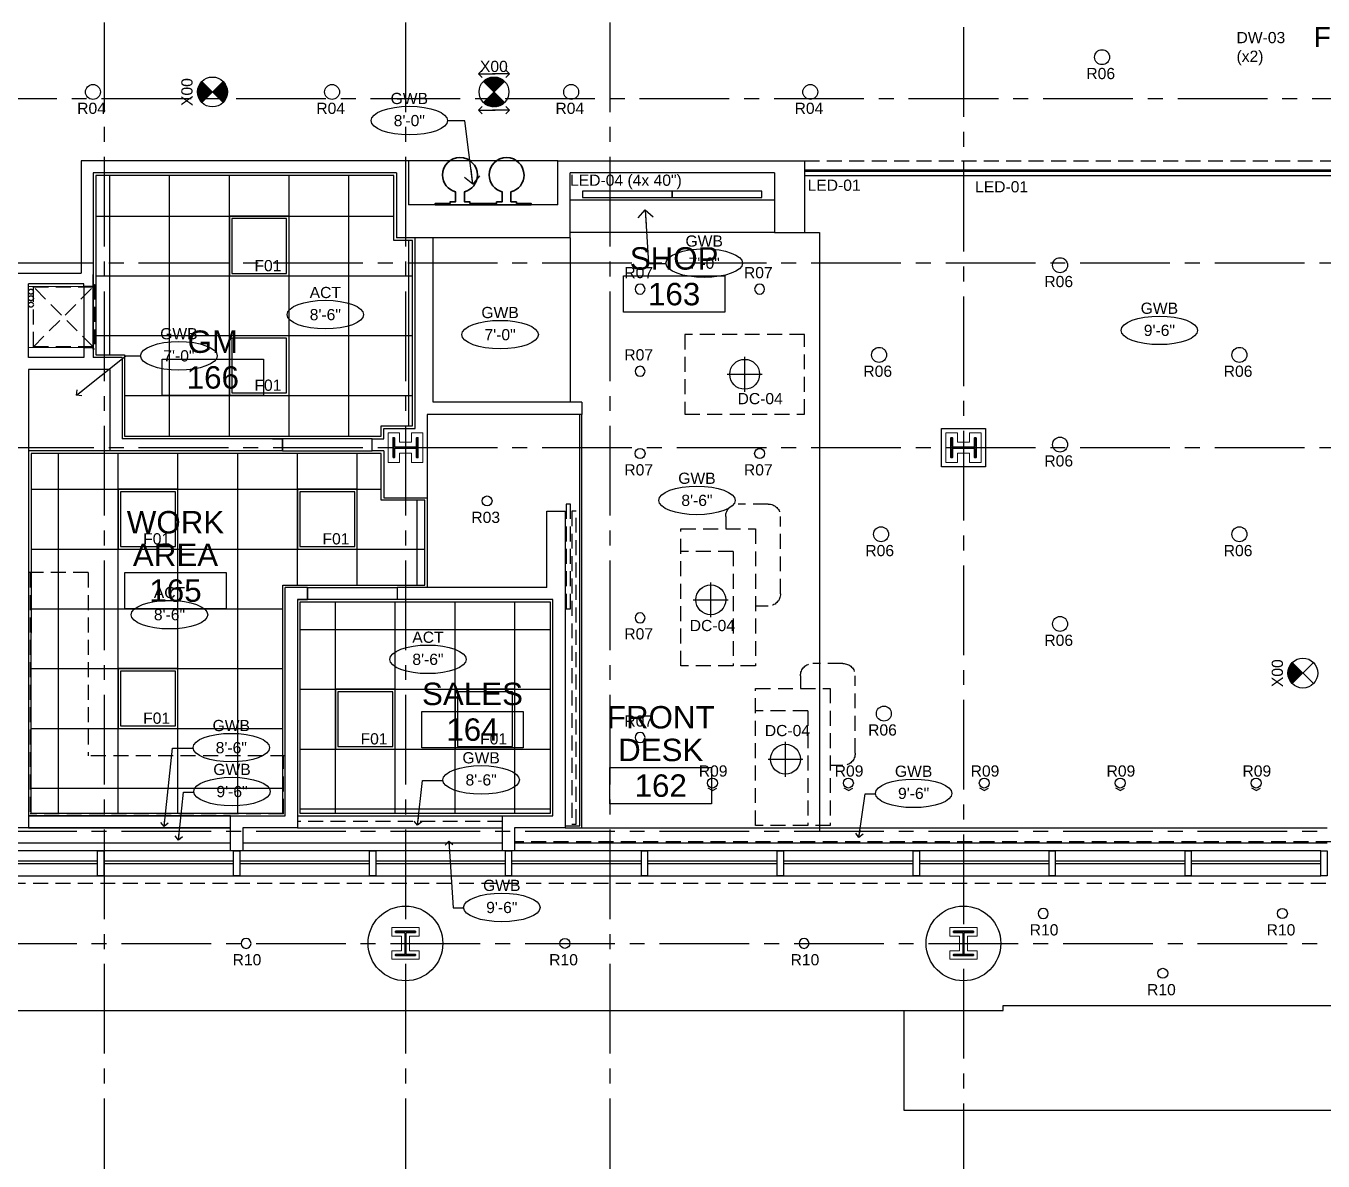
# Model space of a CAD drawing. Header units: inches. Extents: x -3700 to 367, y -844 to 2341.
# Drawn here: x -1836 to -1316, y -87 to 368 of the extents above; entities that cross this region are included whole.
import ezdxf
from ezdxf.enums import TextEntityAlignment as Align

# ---------------------------------------------------------------- set-up
doc = ezdxf.new("R2010")
doc.units = ezdxf.units.IN
doc.header["$LTSCALE"] = 48
doc.header["$MEASUREMENT"] = 0
for name, pattern in [('1112 - 0-Base$0$CENTER2', [1.125, 0.75, -0.125, 0.125, -0.125]), ('1112 - 0-Base$0$HIDDEN', [0.375, 0.25, -0.125]), ('1112 - 0-Base$0$HIDDEN2', [0.1875, 0.125, -0.0625]), ('HIDDEN2', [0.1875, 0.125, -0.0625])]:
    doc.linetypes.add(name, pattern=pattern)
for name, color, linetype in [('1112 - 0-Base$0$A-Clng Mtd Light Fixture', 4, 'Continuous'), ('1112 - 0-Base$0$A-Door-Head', 8, 'Continuous'), ('1112 - 0-Base$0$A-Flor-Case', 8, 'HIDDEN2'), ('1112 - 0-Base$0$A-Flor-Ovhd', 6, 'Continuous'), ('1112 - 0-Base$0$A-Flor-Soffit', 4, 'Continuous'), ('1112 - 0-Base$0$A-Glaz', 6, 'Continuous'), ('1112 - 0-Base$0$A-Glaz-Sill', 8, 'Continuous'), ('1112 - 0-Base$0$A-Grid(3-32)', 8, '1112 - 0-Base$0$CENTER2'), ('1112 - 0-Base$0$A-HVAC', 6, '1112 - 0-Base$0$HIDDEN2'), ('1112 - 0-Base$0$A-Tag-Rm(3-32)', 2, 'Continuous'), ('1112 - 0-Base$0$A-Wall-Full', 3, 'Continuous'), ('1112 - 0-Base$0$A-Wall-Prht', 6, 'Continuous'), ('1112 - 0-Base$0$S-Grid-Iden', 2, 'Continuous'), ('A-Anno-Dim', 6, 'Continuous'), ('A-Clng-Fixture', 3, 'Continuous'), ('A-Clng-Grid', 8, 'Continuous'), ('A-Clng-Tag', 6, 'Continuous')]:
    doc.layers.add(name, color=color, linetype=linetype)
for name, color, linetype, lineweight in [('1112 - 0-Base$0$A-Detl-Hatch', 1, 'Continuous', 18), ('1112 - 0-Base$0$S-Detl-Hatch', 1, 'Continuous', 18), ('1112 - 0-Base$0$S-Detl-Wide', 3, 'Continuous', 35), ('A-Anno-Text', 50, 'Continuous', 25)]:
    doc.layers.add(name, color=color, linetype=linetype, lineweight=lineweight)
doc.layers.add('1112 - 0-Base$0$G-Anno-Nplt', color=140, linetype='Continuous', lineweight=18, plot=False)
doc.styles.add('1112 - 0-Base$0$Arch-Dim', font='arial.ttf')
doc.styles.add('1112 - 0-Base$0$Standard', font='arial.ttf')
doc.styles.add('G1DIM', font='arial.ttf')
doc.styles.get("Standard").update_dxf_attribs({"font": 'arial.ttf'})
doc.dimstyles.new('Aec-Arch-I-96', dxfattribs={"dimscale": 96, "dimtxt": 0.09375, "dimasz": 0.0625, "dimexe": 0.0625, "dimexo": 0.0625, "dimgap": 0.03125, "dimtad": 1, "dimdec": 3, "dimzin": 3, "dimdsep": 46, "dimlunit": 4, "dimtxsty": 'G1DIM', "dimblk": 'ARCHTICK', "dimcen": 0.09375, "dimclrt": 2, "dimazin": 2, "dimtfac": 0.75, "dimtdec": 3, "dimtix": 1, "dimtmove": 2, "dimatfit": 2, "dimldrblk": 'OPEN90', "dimfxl": 0.0625, "dimtolj": 1, "dimtzin": 0, "dimarcsym": 0})
pattern_1 = [(45, (-1629.7825, 2223.9125), (-0.088388348, 0.088388348), [])]
pattern_2 = [(135, (-3643.61074, 360.475), (-0.088388348, -0.088388348), [])]

# ---------------------------------------------------------------- blocks, each defined once
blk = doc.blocks.new('_Open90')
at = {"color": 0, "linetype": 'ByBlock', "lineweight": -2}
for p, q in [((0, 0), (-1, 0)), ((-0.5, 0.5), (0, 0)), ((0, 0), (-0.5, -0.5))]:
    blk.add_line(p, q, dxfattribs=at)
blk = doc.blocks.new('Clng Tag')
blk.add_ellipse((0, 0), major_axis=(-0.32, 0), ratio=0.37386)
at = {"color": 2}
for tag, p in [('XXX', (0, 0.185)), ("X'-XX'", (0, 0))]:
    blk.add_attdef(tag, text='', height=0.0938, dxfattribs=at).set_placement(p, align=Align.MIDDLE_CENTER)
blk = doc.blocks.new('_ArchTick')
at = {"color": 0, "linetype": 'ByBlock', "const_width": 0.15}
blk.add_lwpolyline([(-0.5, -0.5), (0.5, 0.5)], dxfattribs=at)
blk = doc.blocks.new('3IN ROUND DL')
blk.add_circle((0, 0), 2)
blk.add_attdef('RXX', (-6.3125, -8.8125), '', height=4.5)
blk = doc.blocks.new('2X2 FLUOR')
for points in [[(0, -24), (24, -24), (24, 0), (0, 0)], [(1, -23), (23, -23), (23, -1), (1, -1)]]:
    blk.add_lwpolyline(points, close=True)
blk.add_attdef('FXX', (10.0625, -22.125), '', height=4.5)
blk = doc.blocks.new('6IN ROUND DL')
blk.add_circle((0, 0), 3)
blk.add_attdef('RXX', (-6.3125, -8.8125), '', height=4.5)
blk = doc.blocks.new('4IN ROUND WW')
for q in [(-1.73, 2), (1.73, 2)]:
    blk.add_line((0, 3), q)
blk.add_circle((0, 0), 2)
blk.add_attdef('RXX', (-6.31, -8.81), '', height=4.5)
blk = doc.blocks.new('1112 - 0-Base$0$1ST FLOOR CORE & SHELL')
at = {"layer": '1112 - 0-Base$0$A-Flor-Case'}
for p, q in [((4039.43, -9148.87), (3957.12, -9148.87)), ((4371.98, -9157), (4044.31, -9157)), ((3113, -9173.63), (4373.5, -9173.63))]:
    blk.add_line(p, q, dxfattribs=at)
at = {"layer": '1112 - 0-Base$0$A-Flor-Soffit'}
for p, q in [((3849.12, -9146.48), (3930.29, -9146.48)), ((3957.12, -9146.48), (4039.44, -9146.5)), ((3849.12, -9151.36), (3930.29, -9151.35)), ((3957.12, -9151.36), (4039.44, -9151.37)), ((4064.54, -9151.37), (4370.48, -9151.37)), ((3826.61, -9157.36), (3930.3, -9157.35)), ((3935.17, -9157.36), (4039.43, -9157.37)), ((4044.31, -9157.37), (4370.5, -9157.43))]:
    blk.add_line(p, q, dxfattribs=at)
for points in [[(2321, -8520.75), (2316.5, -8520.75), (2316.5, -9228.75), (3108.87, -9228.75), (3108.87, -9224.75), (4240.5, -9224.75), (4240.5, -9222.63), (4656.87, -9222.63), (4656.87, -9224.75), (5704.5, -9224.75), (5704.5, -8756.75), (5700, -8756.75)], [(4200.5, -9224.75), (4200.5, -9264.75), (4696.5, -9264.75), (4696.5, -9224.75)]]:
    blk.add_lwpolyline(points, dxfattribs=at)
at = {"layer": '1112 - 0-Base$0$A-Glaz'}
for p, q in [((3824.84, -9164.62), (3876.92, -9164.62)), ((3879.41, -9164.62), (3931.49, -9164.62)), ((3933.97, -9164.62), (3986.06, -9164.62)), ((3988.54, -9164.62), (4040.62, -9164.62)), ((4043.1, -9164.62), (4095.19, -9164.62)), ((4097.67, -9164.62), (4149.75, -9164.62)), ((4152.24, -9164.62), (4204.32, -9164.62)), ((4206.8, -9164.62), (4258.89, -9164.62)), ((4261.37, -9164.62), (4313.45, -9164.62)), ((4315.93, -9164.62), (4368.02, -9164.62)), ((3824.84, -9165.62), (3876.92, -9165.62)), ((3879.41, -9165.62), (3931.49, -9165.62)), ((3933.97, -9165.62), (3986.06, -9165.62)), ((3988.54, -9165.62), (4040.62, -9165.62)), ((4043.1, -9165.62), (4095.19, -9165.62)), ((4097.67, -9165.62), (4149.75, -9165.62)), ((4152.24, -9165.62), (4204.32, -9165.62)), ((4206.8, -9165.62), (4258.89, -9165.62)), ((4261.37, -9165.62), (4313.45, -9165.62)), ((4315.93, -9165.62), (4368.02, -9165.62))]:
    blk.add_line(p, q, dxfattribs=at)
for points in [[(3876.92, -9170.63), (3876.92, -9160.62), (3879.41, -9160.62), (3879.41, -9170.63)], [(3931.49, -9170.63), (3931.49, -9160.62), (3933.97, -9160.62), (3933.97, -9170.63)], [(3986.06, -9170.63), (3986.06, -9160.62), (3988.54, -9160.62), (3988.54, -9170.63)], [(4040.62, -9170.63), (4040.62, -9160.62), (4043.1, -9160.62), (4043.1, -9170.63)], [(4095.19, -9170.63), (4095.19, -9160.62), (4097.67, -9160.62), (4097.67, -9170.63)], [(4149.75, -9170.63), (4149.75, -9160.62), (4152.24, -9160.62), (4152.24, -9170.63)], [(4204.32, -9170.63), (4204.32, -9160.62), (4206.8, -9160.62), (4206.8, -9170.63)], [(4258.89, -9170.63), (4258.89, -9160.62), (4261.37, -9160.62), (4261.37, -9170.63)], [(4313.45, -9170.63), (4313.45, -9160.62), (4315.93, -9160.62), (4315.93, -9170.63)], [(4368.02, -9170.63), (4368.02, -9160.62), (4370.5, -9160.62), (4370.5, -9170.63)]]:
    blk.add_lwpolyline(points, close=True, dxfattribs=at)
at = {"layer": '1112 - 0-Base$0$A-Glaz-Sill'}
for p, q in [((4368.02, -9160.62), (3115.48, -9160.62)), ((3115.48, -9170.62), (4368.02, -9170.63))]:
    blk.add_line(p, q, dxfattribs=at)
at = {"layer": '1112 - 0-Base$0$A-Wall-Full'}
for p, q in [((3930.29, -9160.62), (3930.3, -9146.48)), ((3930.3, -9146.48), (3952.24, -9146.48)), ((3849.12, -9151.36), (3826.61, -9151.36)), ((3935.18, -9151.35), (3935.17, -9160.62)), ((3957.12, -9151.35), (3935.18, -9151.35)), ((3935.17, -9160.62), (3930.29, -9160.62))]:
    blk.add_line(p, q, dxfattribs=at)
blk.add_lwpolyline([(4064.54, -9151.37), (4064.54, -9151.37), (4044.31, -9151.37), (4044.31, -9160.62), (4039.43, -9160.62), (4039.43, -9146.5), (4059.67, -9146.5)], dxfattribs=at)
for centre in [(4000.5, -9197.75), (4224.5, -9197.75)]:
    blk.add_circle(centre, 15, dxfattribs=at)
blk = doc.blocks.new('*U21')
at = {"layer": '1112 - 0-Base$0$A-Detl-Hatch'}
h = blk.add_hatch(dxfattribs=at)
h.set_pattern_fill('ANSI32', color=256, scale=6, style=0)
h.set_pattern_definition([(45, (0, -4.865), (-1.591, 1.591), []), (45, (1.0607, -4.865), (-1.591, 1.591), [])])
edge = h.paths.add_edge_path()
edge.add_line((3.98, -9.73), (3.98, -9.295))
edge.add_line((3.98, -9.295), (0.645, -9.295))
edge.add_arc((0.645, -8.795), 0.5, 180, 270, ccw=False)
edge.add_line((0.145, -8.795), (0.145, -0.935))
edge.add_arc((0.645, -0.935), 0.5, 90, 180, ccw=False)
edge.add_line((0.645, -0.435), (3.98, -0.435))
edge.add_line((3.98, -0.435), (3.98, 0))
edge.add_line((3.98, 0), (-3.98, 0))
edge.add_line((-3.98, 0), (-3.98, -0.435))
edge.add_line((-3.98, -0.435), (-0.645, -0.435))
edge.add_arc((-0.645, -0.935), 0.5, 0, 90, ccw=False)
edge.add_line((-0.145, -0.935), (-0.145, -8.795))
edge.add_arc((-0.645, -8.795), 0.5, -90, 0, ccw=False)
edge.add_line((-0.645, -9.295), (-3.98, -9.295))
edge.add_line((-3.98, -9.295), (-3.98, -9.73))
edge.add_line((-3.98, -9.73), (3.98, -9.73))
at = {"color": 0, "linetype": 'ByBlock'}
blk.add_lwpolyline([(3.98, -9.73), (3.98, -9.295), (0.645, -9.295, -0.4142136), (0.145, -8.795), (0.145, -0.935, -0.4142136), (0.645, -0.435), (3.98, -0.435), (3.98, 0), (-3.98, 0), (-3.98, -0.435), (-0.645, -0.435, -0.4142136), (-0.145, -0.935), (-0.145, -8.795, -0.4142136), (-0.645, -9.295), (-3.98, -9.295), (-3.98, -9.73)], format="xyb", close=True, dxfattribs=at)
blk = doc.blocks.new('1112 - 0-Base$0$W10X33')
at = {"layer": '1112 - 0-Base$0$S-Detl-Hatch'}
blk.add_lwpolyline([(13773.28, -7309.78), (13773.28, -7306.34), (13769.45, -7306.34), (13769.45, -7300.48), (13773.28, -7300.48), (13773.28, -7297.05), (13762.32, -7297.05), (13762.32, -7300.48), (13766.16, -7300.48), (13766.16, -7306.34), (13762.32, -7306.34), (13762.32, -7309.78)], close=True, dxfattribs=at)
at = {"layer": '1112 - 0-Base$0$S-Detl-Wide'}
blk.add_blockref('*U21', (13767.8, -7298.55), dxfattribs=at)
blk = doc.blocks.new('*U30')
at = {"layer": '1112 - 0-Base$0$A-Detl-Hatch'}
h = blk.add_hatch(dxfattribs=at)
h.set_pattern_fill('ANSI32', color=256, scale=6, style=0)
h.set_pattern_definition([(45, (0, -4.96), (-1.591, 1.591), []), (45, (1.0607, -4.96), (-1.591, 1.591), [])])
edge = h.paths.add_edge_path()
edge.add_line((3.9925, -9.92), (3.9925, -9.39))
edge.add_line((3.9925, -9.39), (0.6575, -9.39))
edge.add_arc((0.6575, -8.89), 0.5, 180, 270, ccw=False)
edge.add_line((0.1575, -8.89), (0.1575, -1.03))
edge.add_arc((0.6575, -1.03), 0.5, 90, 180, ccw=False)
edge.add_line((0.6575, -0.53), (3.9925, -0.53))
edge.add_line((3.9925, -0.53), (3.9925, 0))
edge.add_line((3.9925, 0), (-3.9925, 0))
edge.add_line((-3.9925, 0), (-3.9925, -0.53))
edge.add_line((-3.9925, -0.53), (-0.6575, -0.53))
edge.add_arc((-0.6575, -1.03), 0.5, 0, 90, ccw=False)
edge.add_line((-0.1575, -1.03), (-0.1575, -8.89))
edge.add_arc((-0.6575, -8.89), 0.5, -90, 0, ccw=False)
edge.add_line((-0.6575, -9.39), (-3.9925, -9.39))
edge.add_line((-3.9925, -9.39), (-3.9925, -9.92))
edge.add_line((-3.9925, -9.92), (3.9925, -9.92))
at = {"color": 0, "linetype": 'ByBlock'}
blk.add_lwpolyline([(3.9925, -9.92), (3.9925, -9.39), (0.6575, -9.39, -0.41421356), (0.1575, -8.89), (0.1575, -1.03, -0.41421356), (0.6575, -0.53), (3.9925, -0.53), (3.9925, 0), (-3.9925, 0), (-3.9925, -0.53), (-0.6575, -0.53, -0.41421356), (-0.1575, -1.03), (-0.1575, -8.89, -0.41421356), (-0.6575, -9.39), (-3.9925, -9.39), (-3.9925, -9.92)], format="xyb", close=True, dxfattribs=at)
blk = doc.blocks.new('1112 - 0-Base$0$w10x39')
at = {"layer": '1112 - 0-Base$0$S-Detl-Hatch'}
blk.add_lwpolyline([(13843.55, -7311.37), (13843.55, -7306.84), (13839.72, -7306.84), (13839.72, -7301.98), (13843.55, -7301.98), (13843.55, -7297.45), (13831.57, -7297.45), (13831.57, -7301.98), (13835.4, -7301.98), (13835.4, -7306.84), (13831.57, -7306.84), (13831.57, -7311.37)], close=True, dxfattribs=at)
at = {"layer": '1112 - 0-Base$0$S-Detl-Wide'}
blk.add_blockref('*U30', (13837.56, -7299.45), dxfattribs=at)
blk = doc.blocks.new('*U31')
at = {"layer": '1112 - 0-Base$0$A-Detl-Hatch'}
h = blk.add_hatch(dxfattribs=at)
h.set_pattern_fill('ANSI32', color=256, scale=6, style=0)
h.set_pattern_definition([(45, (0, -5.05), (-1.591, 1.591), []), (45, (1.0607, -5.05), (-1.591, 1.591), [])])
edge = h.paths.add_edge_path()
edge.add_line((4.01, -10.1), (4.01, -9.48))
edge.add_line((4.01, -9.48), (0.675, -9.48))
edge.add_arc((0.675, -8.98), 0.5, 180, 270, ccw=False)
edge.add_line((0.175, -8.98), (0.175, -1.12))
edge.add_arc((0.675, -1.12), 0.5, 90, 180, ccw=False)
edge.add_line((0.675, -0.62), (4.01, -0.62))
edge.add_line((4.01, -0.62), (4.01, 0))
edge.add_line((4.01, 0), (-4.01, 0))
edge.add_line((-4.01, 0), (-4.01, -0.62))
edge.add_line((-4.01, -0.62), (-0.675, -0.62))
edge.add_arc((-0.675, -1.12), 0.5, 0, 90, ccw=False)
edge.add_line((-0.175, -1.12), (-0.175, -8.98))
edge.add_arc((-0.675, -8.98), 0.5, -90, 0, ccw=False)
edge.add_line((-0.675, -9.48), (-4.01, -9.48))
edge.add_line((-4.01, -9.48), (-4.01, -10.1))
edge.add_line((-4.01, -10.1), (4.01, -10.1))
at = {"color": 0, "linetype": 'ByBlock'}
blk.add_lwpolyline([(4.01, -10.1), (4.01, -9.48), (0.675, -9.48, -0.4142136), (0.175, -8.98), (0.175, -1.12, -0.4142136), (0.675, -0.62), (4.01, -0.62), (4.01, 0), (-4.01, 0), (-4.01, -0.62), (-0.675, -0.62, -0.4142136), (-0.175, -1.12), (-0.175, -8.98, -0.4142136), (-0.675, -9.48), (-4.01, -9.48), (-4.01, -10.1)], format="xyb", close=True, dxfattribs=at)
blk = doc.blocks.new('1112 - 0-Base$0$W10X45')
at = {"layer": '1112 - 0-Base$0$S-Detl-Hatch'}
blk.add_lwpolyline([(13921.91, -7311.37), (13921.91, -7306.75), (13918.07, -7306.75), (13918.07, -7301.89), (13921.91, -7301.89), (13921.91, -7297.27), (13909.89, -7297.27), (13909.89, -7301.89), (13913.72, -7301.89), (13913.72, -7306.75), (13909.89, -7306.75), (13909.89, -7311.37)], close=True, dxfattribs=at)
at = {"layer": '1112 - 0-Base$0$S-Detl-Wide'}
blk.add_blockref('*U31', (13915.9, -7299.27), dxfattribs=at)
blk = doc.blocks.new('1112 - 0-Base$0$1ST FLOOR - STRUCTURAL GRID')
at = {"layer": '1112 - 0-Base$0$A-Grid(3-32)'}
for p, q in [((3879.5, -7424.01), (3879.5, -9520.75)), ((4000.5, -7424.01), (4000.5, -9520.75)), ((4082.5, -7424.01), (4082.5, -9520.75)), ((4224.5, -7426.01), (4224.5, -9520.75)), ((5912.5, -8858.75), (2119.31, -8858.75)), ((5927.38, -8924.75), (2104.5, -8924.75)), ((5927.38, -8998.75), (2104.5, -8998.75)), ((2104.5, -9152.75), (5927.38, -9152.75)), ((2104.5, -9197.75), (5927.38, -9197.75))]:
    blk.add_line(p, q, dxfattribs=at)
for p in [(-9767.3, -1894.34), (-9543.3, -1894.34)]:
    blk.add_blockref('1112 - 0-Base$0$W10X33', p)
at = {"layer": '1112 - 0-Base$0$S-Grid-Iden'}
for name, p, rotation in [('1112 - 0-Base$0$w10x39', (11304.91, 4838.81), 270), ('1112 - 0-Base$0$W10X45', (-3079.82, -22914.65), 90)]:
    blk.add_blockref(name, p, dxfattribs=dict(at, rotation=rotation))
blk = doc.blocks.new('1112 - 0-Base$0$f desk')
for p, q in [((13.69, 18.29), (-9.31, 58.13)), ((21.64, 42.52), (37.14, 15.67)), ((13.69, 18.29), (-4.5, 7.79)), ((0, 0), (25.98, 15)), ((18.09, 4.67), (15.59, 9)), ((35.31, 8.84), (24.92, 2.84))]:
    blk.add_line(p, q)
for points in [[(25.98, 15), (-1.52, 62.63), (-27.5, 47.63), (0, 0)], [(14.81, 44.35), (10.48, 41.85)]]:
    blk.add_lwpolyline(points)
for centre, start, end in [((17.31, 40.02), 30, 120), ((32.81, 13.17), 300, 30), ((22.42, 7.17), 210, 300)]:
    blk.add_arc(centre, 5, start, end)
blk = doc.blocks.new('1112 - 0-Base$0$Rm Tag')
blk.add_lwpolyline([(-0.2124, 0.0759), (0.2124, 0.0759), (0.2124, -0.0759), (-0.2124, -0.0759)], close=True)
at = {"style": '1112 - 0-Base$0$Standard'}
for p in [(0, 0.2858), (0, 0.1493), (0, 0)]:
    blk.add_attdef('XXX', text='', height=0.0938, dxfattribs=at).set_placement(p, align=Align.MIDDLE_CENTER)
blk = doc.blocks.new('1112 - 0-Base$0$decorative ceiling light')
for p, q in [((0, -7), (0, 7)), ((-7, 0), (7, 0))]:
    blk.add_line(p, q)
blk.add_circle((0, 0), 6)

msp = doc.modelspace()

# ---------------------------------------------------------------- hatches: boundary and pattern name
h = msp.add_hatch()
h.set_pattern_fill('ANSI31', color=256, angle=90)
h.set_pattern_definition(pattern_2)
h.paths.add_polyline_path([(-1765.73, 346.03, 0.414214), (-1765.73, 337.54), (-1761.49, 341.79)])
h = msp.add_hatch()
h.set_pattern_fill('ANSI31', color=256, angle=90)
h.set_pattern_definition(pattern_2)
h.paths.add_polyline_path([(-1757.24, 346.03, -0.414214), (-1757.24, 337.54), (-1761.49, 341.79)])
h = msp.add_hatch()
h.set_pattern_fill('ANSI31', color=256)
h.set_pattern_definition(pattern_1)
h.paths.add_polyline_path([(-1644.23, 346.03, 0.414214), (-1652.71, 346.03), (-1648.47, 341.79)])
h = msp.add_hatch()
h.set_pattern_fill('ANSI31', color=256)
h.set_pattern_definition(pattern_1)
h.paths.add_polyline_path([(-1644.23, 337.54, -0.414214), (-1652.71, 337.54), (-1648.47, 341.79)])
h = msp.add_hatch()
h.set_pattern_fill('ANSI31', color=256, angle=90)
h.set_pattern_definition([(135, (-3205.87328, 127.21065), (-0.088388348, -0.088388348), [])])
h.paths.add_polyline_path([(-1327.99, 112.77, 0.414214), (-1327.99, 104.28), (-1323.75, 108.52)])
at = {"layer": 'A-Clng-Grid'}
h = msp.add_hatch(dxfattribs=at)
h.set_pattern_fill('NET', color=256, scale=192)
h.set_pattern_definition([(0, (-1754.712, 243.95), (0, 24), []), (90, (-1754.712, 243.95), (-24, 1e-15), [])])
h.paths.add_polyline_path([(-1808.38, 308.32), (-1808.38, 236.25), (-1796.75, 236.25), (-1796.75, 203.58), (-1693.71, 203.58), (-1693.71, 207.74), (-1681.17, 207.74), (-1681.17, 282.2), (-1688.67, 282.2), (-1688.67, 308.32)])
h = msp.add_hatch(dxfattribs=at)
h.set_pattern_fill('NET', color=256, scale=192)
h.set_pattern_definition([(0, (-1703.375, 182.288), (0, 24), []), (90, (-1703.375, 182.288), (-24, 1e-15), [])])
h.paths.add_polyline_path([(-1834.37, 52.27), (-1733.25, 52.27), (-1733.25, 143.87), (-1676.29, 143.87), (-1676.29, 177.87), (-1693.71, 177.87), (-1693.71, 196.7), (-1834.27, 196.7)])
h = msp.add_hatch(dxfattribs=at)
h.set_pattern_fill('NET', color=256, scale=192)
h.set_pattern_definition([(0, (-1688.102, 78), (0, 24), []), (90, (-1688.102, 78), (-24, 1e-15), [])])
h.paths.add_polyline_path([(-1726.37, 52.27), (-1625.83, 52.25), (-1625.83, 137), (-1726.37, 137)])

# ---------------------------------------------------------------- linework, layer by layer
for p, q in [((-1757.24, 346.03), (-1765.73, 337.54)), ((-1765.73, 346.03), (-1757.24, 337.54)), ((-1644.23, 337.54), (-1652.71, 346.03)), ((-1644.23, 346.03), (-1652.71, 337.54)), ((-1319.51, 112.77), (-1327.99, 104.28)), ((-1327.99, 112.77), (-1319.51, 104.28))]:
    msp.add_line(p, q)
for centre in [(-1761.49, 341.79), (-1648.47, 341.79), (-1323.75, 108.52)]:
    msp.add_circle(centre, 6)
at = {"layer": '1112 - 0-Base$0$A-Door-Head'}
for points in [[(-1809.38, 239.25), (-1809.38, 263.75), (-1813.13, 263.75), (-1813.13, 239.25)], [(-1733.37, 197.7), (-1697.37, 197.7), (-1697.37, 202.58), (-1733.37, 202.58)], [(-1723.37, 142.87), (-1687.37, 142.87), (-1687.37, 138), (-1723.37, 138)]]:
    msp.add_lwpolyline(points, close=True, dxfattribs=at)
at = {"layer": '1112 - 0-Base$0$A-Flor-Case'}
for p, q in [((-1535.86, 285.32), (-1617.92, 285.32)), ((-1811.38, 148.83), (-1835.38, 148.83)), ((-1834.63, 148.83), (-1834.63, 52.02)), ((-1811.38, 148.83), (-1811.38, 75.27)), ((-1732.26, 75.27), (-1811.38, 75.27)), ((-1733.01, 52.02), (-1733.01, 75.27)), ((-1733.01, 52.02), (-1834.63, 52.02))]:
    msp.add_line(p, q, dxfattribs=at)
msp.add_lwpolyline([(-1523.83, 244.45), (-1571.83, 244.45), (-1571.83, 212.45), (-1523.83, 212.45), (-1523.83, 244.45)], dxfattribs=at)
for points in [[(-1617.7, 134.37), (-1617.7, 176.37), (-1619.45, 176.37), (-1619.45, 134.37)], [(-1615.45, 47.88), (-1615.45, 173.47), (-1617.2, 173.47), (-1617.2, 47.88)]]:
    msp.add_lwpolyline(points, close=True, dxfattribs=at)
at = {"layer": '1112 - 0-Base$0$A-Flor-Ovhd'}
msp.add_line((-1535.86, 298.32), (-1617.92, 298.32), dxfattribs=at)
for points in [[(-1619.95, 47.13), (-1613.95, 47.13), (-1613.95, 212.32)], [(-1619.95, 46.38), (-1613.2, 46.38), (-1613.2, 212.32)]]:
    msp.add_lwpolyline(points, dxfattribs=at)
at = {"layer": '1112 - 0-Base$0$A-Flor-Soffit'}
for p, q in [((-1622.8, 314.2), (-1682.8, 314.2)), ((-1523.83, 308.2), (-1197, 308.2)), ((-1535.86, 285.32), (-1617.92, 285.32)), ((-1617.92, 283.2), (-1617.92, 217.2)), ((-1523.83, 285.32), (-1517.83, 285.32)), ((-1517.83, 285.32), (-1517.83, 45.38)), ((-1802.63, 197.7), (-1835.38, 197.7)), ((-1675.29, 178.87), (-1675.29, 142.87))]:
    msp.add_line(p, q, dxfattribs=at)
at = {"layer": '1112 - 0-Base$0$A-Flor-Soffit', "linetype": '1112 - 0-Base$0$HIDDEN2'}
msp.add_line((-1523.83, 314.2), (-1203, 314.2), dxfattribs=at)
at = {"layer": '1112 - 0-Base$0$A-HVAC'}
for p, q in [((-1809.38, 239.5), (-1833.38, 263.5)), ((-1833.38, 239.5), (-1809.38, 263.5))]:
    msp.add_line(p, q, dxfattribs=at)
for points in [[(-1833.38, 239.5), (-1833.38, 263.5), (-1809.38, 263.5), (-1809.38, 239.5)], [(-1809.38, 238.5), (-1809.38, 264.5), (-1808.88, 264.5), (-1808.88, 238.5)]]:
    msp.add_lwpolyline(points, close=True, dxfattribs=at)
for centre in [(-1834.37, 261.61), (-1834.37, 259), (-1834.37, 256.38)]:
    msp.add_circle(centre, 1, dxfattribs=at)
at = {"layer": '1112 - 0-Base$0$A-Wall-Full'}
for p, q in [((-1682.8, 314.2), (-1814.25, 314.2)), ((-1814.25, 314.2), (-1814.25, 269)), ((-1682.8, 314.2), (-1682.8, 296.45)), ((-1622.8, 296.45), (-1622.8, 314.2)), ((-1622.8, 314.2), (-1523.83, 314.2)), ((-1687.67, 309.32), (-1809.38, 309.32)), ((-1809.38, 309.32), (-1809.38, 235.25)), ((-1687.67, 309.32), (-1687.67, 283.2)), ((-1622.8, 296.45), (-1622.8, 309.32)), ((-1617.92, 283.2), (-1617.92, 309.32)), ((-1535.86, 309.32), (-1617.92, 309.32)), ((-1535.86, 309.32), (-1535.86, 285.32)), ((-1622.8, 296.45), (-1682.8, 296.45)), ((-1622.8, 296.45), (-1672.33, 296.45)), ((-1617.92, 283.2), (-1687.67, 283.2)), ((-1680.17, 206.74), (-1680.17, 283.2)), ((-1672.92, 217.2), (-1672.92, 283.2)), ((-1535.86, 285.32), (-1523.83, 285.32)), ((-1841.38, 269), (-1814.25, 269)), ((-1809.38, 263.75), (-1809.38, 268.5)), ((-1835.38, 235.25), (-1835.38, 264.75)), ((-1813.13, 264.75), (-1835.38, 264.75)), ((-1813.13, 263.75), (-1813.13, 264.75)), ((-1813.13, 263.75), (-1809.38, 263.75)), ((-1813.13, 235.25), (-1835.38, 235.25)), ((-1813.13, 239.25), (-1813.13, 235.25)), ((-1813.13, 239.25), (-1809.38, 239.25)), ((-1809.38, 239.25), (-1809.38, 235.25)), ((-1797.75, 235.25), (-1809.38, 235.25)), ((-1797.75, 235.25), (-1797.75, 202.58)), ((-1802.63, 230.38), (-1835.38, 230.38)), ((-1835.38, 230.38), (-1835.38, 46.39)), ((-1802.63, 230.38), (-1802.63, 197.7)), ((-1613.2, 217.2), (-1672.92, 217.2)), ((-1613.2, 217.2), (-1613.2, 212.32)), ((-1733.37, 202.58), (-1797.75, 202.58)), ((-1733.37, 202.58), (-1737.37, 202.58)), ((-1737.37, 202.58), (-1733.37, 202.58)), ((-1733.37, 197.7), (-1733.37, 202.58)), ((-1697.37, 197.7), (-1697.37, 202.58)), ((-1697.37, 202.58), (-1692.71, 202.58)), ((-1733.37, 197.7), (-1802.63, 197.7)), ((-1733.37, 197.7), (-1742.37, 197.7)), ((-1692.71, 197.7), (-1697.37, 197.7)), ((-1732.26, 51.27), (-1732.25, 142.87)), ((-1723.37, 142.87), (-1732.25, 142.87)), ((-1723.37, 142.87), (-1723.37, 138)), ((-1627.2, 142.87), (-1687.37, 142.87)), ((-1687.37, 142.87), (-1687.37, 138)), ((-1727.37, 138), (-1727.39, 46.39)), ((-1723.37, 138), (-1727.37, 138)), ((-1727.37, 138), (-1723.37, 138)), ((-1624.83, 138), (-1687.37, 138))]:
    msp.add_line(p, q, dxfattribs=at)
for points in [[(-1523.83, 314.2), (-1523.83, 285.32)], [(-1613.2, 212.32), (-1675.29, 212.32), (-1675.29, 178.87)], [(-1692.71, 202.58), (-1692.71, 206.74), (-1680.17, 206.74)], [(-1692.71, 197.7), (-1692.71, 178.87), (-1675.29, 178.87)], [(-1627.2, 142.87), (-1627.2, 173.47), (-1619.95, 173.47), (-1619.95, 46.38)], [(-1624.83, 51.25), (-1624.83, 138)]]:
    msp.add_lwpolyline(points, dxfattribs=at)
msp.add_lwpolyline([(-1468.8, 206.76), (-1451.2, 206.76), (-1451.2, 191.24), (-1468.8, 191.24)], close=True, dxfattribs=at)
at = {"layer": '1112 - 0-Base$0$A-Wall-Prht'}
for p, q in [((-1754.2, 51.27), (-1835.38, 51.27)), ((-1754.2, 46.4), (-1835.38, 46.4))]:
    msp.add_line(p, q, dxfattribs=at)
at = {"layer": '1112 - 0-Base$0$G-Anno-Nplt'}
msp.add_lwpolyline([(-1809.38, 239.25), (-1835.38, 239.25), (-1835.38, 263.75), (-1809.38, 263.75)], close=True, dxfattribs=at)
at = {"layer": '1112 - 0-Base$0$S-Detl-Wide', "extrusion": (0, 0, -1)}
msp.add_lwpolyline([(1633.55, 297.02), (1633.55, 296.45), (1633.58, 296.45), (1633.58, 297.02, -0.304446), (1633.59, 297.04), (1633.59, 297.03), (1633.59, 296.5), (1633.6, 296.5), (1633.6, 296.45), (1650.87, 296.45), (1654.9, 296.45), (1667.24, 296.45), (1669.62, 296.45), (1672, 296.45), (1672, 296.5), (1672, 296.5), (1672, 297.03), (1672, 297.04, -0.304446), (1672.01, 297.02), (1672.01, 296.45), (1672.05, 296.45), (1672.05, 297.02), (1672.05, 297.03, 0.414214), (1672, 297.07), (1672, 297.07), (1672, 297.07), (1666.12, 297.07), (1666.12, 297.65, 0.414214), (1666.07, 297.7), (1663.87, 297.7), (1663.87, 301.67, 0.341999), (1669.12, 308.45, 1), (1655.12, 308.45, 0.341999), (1660.37, 301.67), (1660.37, 297.7), (1658.17, 297.7, 0.414214), (1658.12, 297.65), (1658.12, 297.07), (1647.42, 297.07), (1647.42, 297.65, 0.414214), (1647.37, 297.7), (1645.17, 297.7), (1645.17, 301.67, 0.341999), (1650.42, 308.45, 1), (1636.42, 308.45, 0.341999), (1641.67, 301.67), (1641.67, 297.7), (1639.48, 297.7, 0.414214), (1639.42, 297.65), (1639.42, 297.07), (1633.6, 297.07), (1633.59, 297.07), (1633.59, 297.07, 0.414214), (1633.55, 297.03)], format="xyb", close=True, dxfattribs=at)
at = {"layer": 'A-Clng-Fixture', "linetype": 'HIDDEN2', "ltscale": 0.5, "const_width": 1}
msp.add_lwpolyline([(-1523.83, 310.2), (-1199, 310.2), (-1199, 596)], dxfattribs=at)
at = {"layer": 'A-Clng-Fixture'}
for points in [[(-1651.69, 349.07), (-1647.96, 349.07)], [(-1645.25, 349.07), (-1649.01, 349.07)], [(-1651.69, 334.5), (-1647.96, 334.5)], [(-1645.25, 334.5), (-1649.01, 334.5)]]:
    msp.add_lwpolyline(points, dxfattribs=at)
for points in [[(-1612.89, 299.43), (-1576.89, 299.43), (-1576.89, 301.93), (-1612.89, 301.93)], [(-1576.89, 299.43), (-1540.89, 299.43), (-1540.89, 301.93), (-1576.89, 301.93)]]:
    msp.add_lwpolyline(points, close=True, dxfattribs=at)
at = {"layer": 'A-Clng-Grid'}
for points in [[(-1808.38, 308.32), (-1808.38, 236.25), (-1796.75, 236.25), (-1796.75, 203.58), (-1693.71, 203.58), (-1693.71, 207.74), (-1681.17, 207.74), (-1681.17, 282.2), (-1688.67, 282.2), (-1688.67, 308.32)], [(-1834.27, 196.7), (-1834.37, 52.27), (-1733.25, 52.27), (-1733.25, 52.27), (-1733.25, 52.27), (-1733.25, 143.87), (-1676.29, 143.87), (-1676.29, 177.87), (-1693.71, 177.87), (-1693.71, 196.7), (-1834.27, 196.7), (-1834.27, 196.7)], [(-1726.37, 137), (-1726.39, 52.27), (-1625.83, 52.25), (-1625.83, 52.25), (-1625.83, 52.25), (-1625.83, 137)]]:
    msp.add_lwpolyline(points, close=True, dxfattribs=at)

# ---------------------------------------------------------------- block references
at = {"linetype": '1112 - 0-Base$0$HIDDEN'}
msp.add_blockref('1112 - 0-Base$0$1ST FLOOR - STRUCTURAL GRID', (-5684.5, 9197.75), dxfattribs=at)
msp.add_blockref('1112 - 0-Base$0$1ST FLOOR CORE & SHELL', (-5684.5, 9197.75))
at = {"layer": '1112 - 0-Base$0$A-Clng Mtd Light Fixture'}
for p in [(-1547.83, 228.45), (-1561.45, 137.92), (-1531.45, 73.92)]:
    msp.add_blockref('1112 - 0-Base$0$decorative ceiling light', p, dxfattribs=at)
at = {"layer": '1112 - 0-Base$0$A-Flor-Case', "xscale": -1, "rotation": 209.9999999999999}
for p in [(-1573.45, 166.38), (-1543.45, 102.38)]:
    msp.add_blockref('1112 - 0-Base$0$f desk', p, dxfattribs=at)
at = {"layer": '1112 - 0-Base$0$A-Tag-Rm(3-32)'}
ref = msp.add_blockref('1112 - 0-Base$0$Rm Tag', (-1576.15, 260.65), dxfattribs=dict(at, xscale=96, yscale=96, zscale=96))
ref.add_attrib('XXX', 'SHOP', dxfattribs={"layer": '0', "height": 9, "style": '1112 - 0-Base$0$Standard'}).set_placement((-1576.15, 274.98), align=Align.MIDDLE_CENTER)
ref.add_attrib('XXX', '163', dxfattribs={"layer": '0', "height": 9, "style": '1112 - 0-Base$0$Standard'}).set_placement((-1576.15, 260.65), align=Align.MIDDLE_CENTER)
ref = msp.add_blockref('1112 - 0-Base$0$Rm Tag', (-1761.34, 227.21), dxfattribs=dict(at, xscale=96, yscale=96, zscale=96))
ref.add_attrib('XXX', 'GM', dxfattribs={"layer": '0', "height": 9, "style": '1112 - 0-Base$0$Standard'}).set_placement((-1761.34, 241.55), align=Align.MIDDLE_CENTER)
ref.add_attrib('XXX', '166', dxfattribs={"layer": '0', "height": 9, "style": '1112 - 0-Base$0$Standard'}).set_placement((-1761.34, 227.21), align=Align.MIDDLE_CENTER)
ref = msp.add_blockref('1112 - 0-Base$0$Rm Tag', (-1776.33, 141.62), dxfattribs=dict(at, xscale=96, yscale=96, zscale=96))
ref.add_attrib('XXX', 'WORK', dxfattribs={"layer": '0', "height": 9, "style": '1112 - 0-Base$0$Standard'}).set_placement((-1776.33, 169.07), align=Align.MIDDLE_CENTER)
ref.add_attrib('XXX', 'AREA', dxfattribs={"layer": '0', "height": 9, "style": '1112 - 0-Base$0$Standard'}).set_placement((-1776.33, 155.96), align=Align.MIDDLE_CENTER)
ref.add_attrib('XXX', '165', dxfattribs={"layer": '0', "height": 9, "style": '1112 - 0-Base$0$Standard'}).set_placement((-1776.33, 141.62), align=Align.MIDDLE_CENTER)
ref = msp.add_blockref('1112 - 0-Base$0$Rm Tag', (-1657.1, 85.83), dxfattribs=dict(at, xscale=96, yscale=96, zscale=96))
ref.add_attrib('XXX', 'SALES', dxfattribs={"layer": '0', "height": 9, "style": '1112 - 0-Base$0$Standard'}).set_placement((-1657.1, 100.16), align=Align.MIDDLE_CENTER)
ref.add_attrib('XXX', '164', dxfattribs={"layer": '0', "height": 9, "style": '1112 - 0-Base$0$Standard'}).set_placement((-1657.1, 85.83), align=Align.MIDDLE_CENTER)
ref = msp.add_blockref('1112 - 0-Base$0$Rm Tag', (-1581.53, 63.34), dxfattribs=dict(at, xscale=96, yscale=96, zscale=96))
ref.add_attrib('XXX', 'FRONT', dxfattribs={"layer": '0', "height": 9, "style": '1112 - 0-Base$0$Standard'}).set_placement((-1581.53, 90.78), align=Align.MIDDLE_CENTER)
ref.add_attrib('XXX', 'DESK', dxfattribs={"layer": '0', "height": 9, "style": '1112 - 0-Base$0$Standard'}).set_placement((-1581.53, 77.67), align=Align.MIDDLE_CENTER)
ref.add_attrib('XXX', '162', dxfattribs={"layer": '0', "height": 9, "style": '1112 - 0-Base$0$Standard'}).set_placement((-1581.53, 63.34), align=Align.MIDDLE_CENTER)
at = {"layer": 'A-Clng-Fixture'}
for name, p, values in [('6IN ROUND DL', (-1404.35, 355.75), {'RXX': 'R06'}), ('6IN ROUND DL', (-1809.49, 341.79), {'RXX': 'R04'}), ('6IN ROUND DL', (-1713.49, 341.79), {'RXX': 'R04'}), ('6IN ROUND DL', (-1617.49, 341.79), {'RXX': 'R04'}), ('6IN ROUND DL', (-1521.49, 341.79), {'RXX': 'R04'}), ('2X2 FLUOR', (-1754.71, 291.95), {'FXX': 'F01'}), ('6IN ROUND DL', (-1421.21, 272.25), {'RXX': 'R06'}), ('2X2 FLUOR', (-1754.71, 243.95), {'FXX': 'F01'}), ('6IN ROUND DL', (-1493.87, 236.25), {'RXX': 'R06'}), ('6IN ROUND DL', (-1349.21, 236.25), {'RXX': 'R06'}), ('6IN ROUND DL', (-1421.21, 200.25), {'RXX': 'R06'}), ('3IN ROUND DL', (-1589.83, 196.66), {'RXX': 'R07'}), ('3IN ROUND DL', (-1541.83, 196.66), {'RXX': 'R07'}), ('2X2 FLUOR', (-1799.37, 182.29), {'FXX': 'F01'}), ('2X2 FLUOR', (-1727.37, 182.29), {'FXX': 'F01'}), ('3IN ROUND DL', (-1651.25, 177.6), {'RXX': 'R03'}), ('6IN ROUND DL', (-1493.08, 164.25), {'RXX': 'R06'}), ('6IN ROUND DL', (-1349.21, 164.25), {'RXX': 'R06'}), ('6IN ROUND DL', (-1421.21, 128.25), {'RXX': 'R06'}), ('2X2 FLUOR', (-1799.37, 110.29), {'FXX': 'F01'}), ('2X2 FLUOR', (-1712.1, 102), {'FXX': 'F01'}), ('2X2 FLUOR', (-1664.1, 102), {'FXX': 'F01'}), ('6IN ROUND DL', (-1491.96, 92.25), {'RXX': 'R06'}), ('3IN ROUND DL', (-1331.98, 12), {'RXX': 'R10'}), ('3IN ROUND DL', (-1620, 0), {'RXX': 'R10'}), ('3IN ROUND DL', (-1379.98, -12), {'RXX': 'R10'})]:
    msp.add_blockref(name, p, dxfattribs=at).add_auto_attribs(values)
at = {"layer": 'A-Clng-Fixture', "xscale": 3, "yscale": 3, "zscale": 3, "rotation": 180}
for p in [(-1654.69, 349.07), (-1654.69, 334.5)]:
    msp.add_blockref('_Open90', p, dxfattribs=at)
at = {"layer": 'A-Clng-Fixture', "xscale": 3, "yscale": 3, "zscale": 3}
for p in [(-1642.25, 349.07), (-1642.25, 334.5)]:
    msp.add_blockref('_Open90', p, dxfattribs=at)
at = {"layer": 'A-Clng-Fixture'}
ref = msp.add_blockref('3IN ROUND DL', (-1589.83, 262.66), dxfattribs=dict(at, xscale=-1, rotation=180))
ref.add_attrib('RXX', 'R07', (-1596.14, 267.03), dxfattribs={"layer": '0', "height": 4.5})
ref = msp.add_blockref('3IN ROUND DL', (-1541.83, 262.66), dxfattribs=dict(at, xscale=-1, rotation=180))
ref.add_attrib('RXX', 'R07', (-1548.14, 267.03), dxfattribs={"layer": '0', "height": 4.5})
ref = msp.add_blockref('3IN ROUND DL', (-1589.83, 229.66), dxfattribs=dict(at, xscale=-1, rotation=180))
ref.add_attrib('RXX', 'R07', (-1596.14, 234.03), dxfattribs={"layer": '0', "height": 4.5})
ref = msp.add_blockref('3IN ROUND DL', (-1589.83, 130.66), dxfattribs=dict(at, xscale=-1, rotation=180))
ref.add_attrib('RXX', 'R07', (-1596.14, 122.01), dxfattribs={"layer": '0', "height": 4.5})
ref = msp.add_blockref('3IN ROUND DL', (-1589.83, 82.66), dxfattribs=dict(at, xscale=-1, rotation=180))
ref.add_attrib('RXX', 'R07', (-1596.14, 87.03), dxfattribs={"layer": '0', "height": 4.5})
ref = msp.add_blockref('4IN ROUND WW', (-1560.78, 64.38), dxfattribs=dict(at, rotation=180))
ref.add_attrib('RXX', 'R09', (-1566.26, 66.96), dxfattribs={"layer": '0', "height": 4.5})
ref = msp.add_blockref('4IN ROUND WW', (-1506.21, 64.38), dxfattribs=dict(at, rotation=180))
ref.add_attrib('RXX', 'R09', (-1511.69, 66.96), dxfattribs={"layer": '0', "height": 4.5})
ref = msp.add_blockref('4IN ROUND WW', (-1451.65, 64.38), dxfattribs=dict(at, rotation=180))
ref.add_attrib('RXX', 'R09', (-1457.13, 66.96), dxfattribs={"layer": '0', "height": 4.5})
ref = msp.add_blockref('4IN ROUND WW', (-1397.08, 64.38), dxfattribs=dict(at, rotation=180))
ref.add_attrib('RXX', 'R09', (-1402.56, 66.96), dxfattribs={"layer": '0', "height": 4.5})
ref = msp.add_blockref('4IN ROUND WW', (-1342.51, 64.38), dxfattribs=dict(at, rotation=180))
ref.add_attrib('RXX', 'R09', (-1347.99, 66.96), dxfattribs={"layer": '0', "height": 4.5})
ref = msp.add_blockref('3IN ROUND DL', (-1427.98, 12), dxfattribs=dict(at, xscale=-1))
ref.add_attrib('RXX', 'R10', (-1433.4, 3.19), dxfattribs={"layer": '0', "height": 4.5})
ref = msp.add_blockref('3IN ROUND DL', (-1748, 0), dxfattribs=dict(at, xscale=-1))
ref.add_attrib('RXX', 'R10', (-1753.41, -8.81), dxfattribs={"layer": '0', "height": 4.5})
ref = msp.add_blockref('3IN ROUND DL', (-1524, 0), dxfattribs=dict(at, xscale=-1))
ref.add_attrib('RXX', 'R10', (-1529.41, -8.81), dxfattribs={"layer": '0', "height": 4.5})
at = {"layer": 'A-Clng-Tag', "xscale": 48, "yscale": 48, "zscale": 48}
for p, values in [((-1682.47, 330.3), {"X'-XX'": '8\'-0"', 'XXX': 'GWB'}), ((-1564.08, 273.07), {"X'-XX'": '7\'-0"', 'XXX': 'GWB'}), ((-1716.19, 252.41), {"X'-XX'": '8\'-6"', 'XXX': 'ACT'}), ((-1646.03, 244.37), {"X'-XX'": '7\'-0"', 'XXX': 'GWB'}), ((-1381.35, 246.09), {"X'-XX'": '9\'-6"', 'XXX': 'GWB'}), ((-1774.97, 235.87), {"X'-XX'": '7\'-0"', 'XXX': 'GWB'}), ((-1567, 177.84), {"X'-XX'": '8\'-6"', 'XXX': 'GWB'}), ((-1778.75, 131.96), {"X'-XX'": '8\'-6"', 'XXX': 'ACT'}), ((-1674.99, 114.03), {"X'-XX'": '8\'-6"', 'XXX': 'ACT'}), ((-1753.94, 78.58), {"X'-XX'": '8\'-6"', 'XXX': 'GWB'}), ((-1653.64, 65.63), {"X'-XX'": '8\'-6"', 'XXX': 'GWB'}), ((-1753.64, 60.96), {"X'-XX'": '9\'-6"', 'XXX': 'GWB'}), ((-1480.01, 60.23), {"X'-XX'": '9\'-6"', 'XXX': 'GWB'}), ((-1645.33, 14.42), {"X'-XX'": '9\'-6"', 'XXX': 'GWB'})]:
    msp.add_blockref('Clng Tag', p, dxfattribs=at).add_auto_attribs(values)

# ---------------------------------------------------------------- texts
msp.add_attdef('X00', (-1654.11, 349.8), 'X00', height=4.5)
for p in [(-1769.5, 336.15), (-1331.76, 102.88)]:
    msp.add_attdef('X00', p, 'X00', height=4.5, rotation=90)
at = {"layer": '1112 - 0-Base$0$A-Tag-Rm(3-32)', "insert": (-1320.79, 367.84), "char_height": 8, "width": 63.3158, "attachment_point": 1, "style": '1112 - 0-Base$0$Arch-Dim'}
msp.add_mtext('\\pi1.3632;FIREPLACE', dxfattribs=at)
at = {"layer": 'A-Anno-Text', "color": 2, "char_height": 4.5, "attachment_point": 1, "style": 'G1DIM'}
for s, insert, width in [('DW-03^J(x2)', (-1350.38, 365.87), 13.0625), ('LED-04 (4x 40")', (-1617.94, 308.62), 64.1102), ('LED-01', (-1522.59, 306.61), 13.0625), ('LED-01', (-1455.35, 305.98), 13.0625), ('DC-04', (-1550.69, 220.94), 13.0625), ('DC-04', (-1569.89, 129.85), 13.0625), ('DC-04', (-1539.75, 87.69), 13.0625)]:
    msp.add_mtext(s, dxfattribs=dict(at, insert=insert, width=width))

# ---------------------------------------------------------------- leaders
at = {"layer": 'A-Anno-Dim'}
for points, override in [([(-1656.9, 304.81), (-1660.13, 330.18), (-1667.1, 330.18)], {"dimgap": 0.03125, "dimtad": 0}), ([(-1587.75, 294.49), (-1586.43, 272.94), (-1579.45, 272.94)], {"dimgap": 0.03125, "dimtad": 0}), ([(-1816.01, 220.1), (-1796.28, 235.87), (-1790.34, 235.87)], {"dimscale": 48, "dimgap": 0.03125, "dimtad": 0}), ([(-1780.87, 46.88), (-1777.52, 78.39), (-1769.31, 78.39)], {"dimscale": 48, "dimgap": 0.03125, "dimtad": 0}), ([(-1679.14, 47.43), (-1677.22, 65.43), (-1669, 65.43)], {"dimscale": 48, "dimgap": 0.03125, "dimtad": 0}), ([(-1775.15, 41.5), (-1773.11, 60.77), (-1769, 60.77)], {"dimscale": 48, "dimgap": 0.03125, "dimtad": 0}), ([(-1501.95, 42.52), (-1499.49, 60.03), (-1495.38, 60.03)], {"dimscale": 48, "dimgap": 0.03125, "dimtad": 0}), ([(-1666.65, 41.03), (-1664.8, 14.22), (-1660.69, 14.22)], {"dimscale": 48, "dimgap": 0.03125, "dimtad": 0})]:
    msp.add_leader(points, dimstyle='Aec-Arch-I-96', override=override, dxfattribs=at)

doc.saveas('drawing.dxf')
